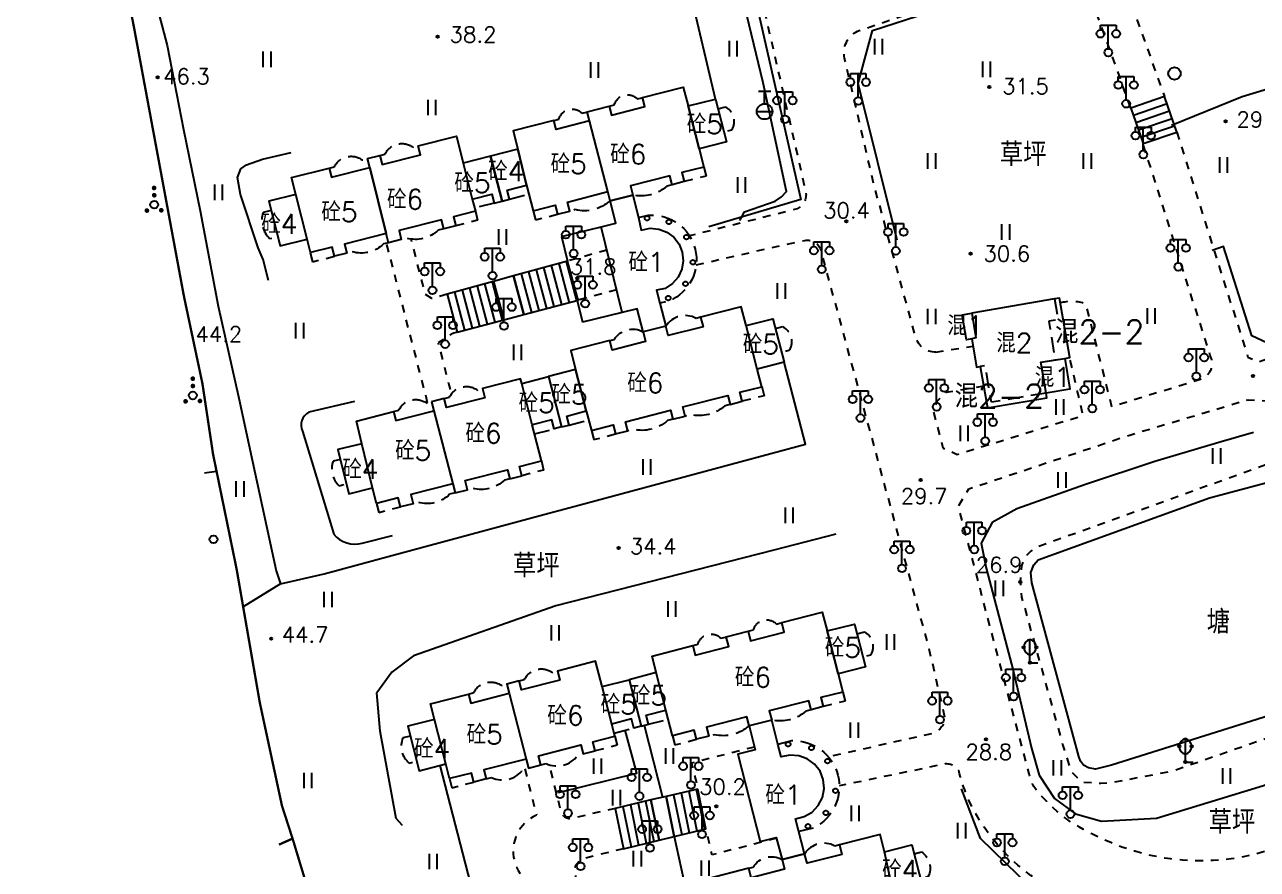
# Model space of a CAD drawing. Extents: x 115374 to 116875, y 149866 to 152432.
# Drawn here: x 115751.6 to 115910, y 150516.4 to 150625 of the extents above; entities that cross this region are included whole.
import ezdxf
from ezdxf.enums import TextEntityAlignment as Align

# ---------------------------------------------------------------- set-up
doc = ezdxf.new("R2010")
doc.units = 0
doc.header["$MEASUREMENT"] = 0
doc.header["$PDMODE"] = 32
doc.header["$PDSIZE"] = 0.3
doc.linetypes.add('X5', pattern=[3, 2, -1])
doc.linetypes.add('X6', pattern=[2, 1, -1])
doc.layers.get('0').update_dxf_attribs({"linetype": 'CONTINUOUS'})
for name, color, linetype in [('BOUND', 7, 'CONTINUOUS'), ('DLDW', 14, 'CONTINUOUS'), ('DLSS', 5, 'CONTINUOUS'), ('DMTZ', 5, 'CONTINUOUS'), ('GCD', 1, 'CONTINUOUS'), ('GXYZ', 2, 'CONTINUOUS'), ('JMD', 6, 'CONTINUOUS'), ('SXSS', 5, 'CONTINUOUS'), ('YZH', 2, 'CONTINUOUS'), ('ZBTZ', 5, 'CONTINUOUS')]:
    doc.layers.add(name, color=color, linetype=linetype)
doc.styles.add('HZ', font='rs.shx', dxfattribs={"bigfont": 'hztxt.shx'})
doc.linetypes.add('X18', pattern='A,9.4,[169,symbolx.shx,S=1,R=-90,X=0,Y=-0.15],0.6', length=10)
doc.linetypes.add('X19', pattern='A,4.5,[145,symbolx.shx,S=1,R=0,X=0,Y=1],4.5,-0.5,[146,symbolx.shx,S=1,R=0,X=0,Y=0],-0.5', length=10)
doc.linetypes.add('X33', pattern='A,2,[150,symbolx.shx,S=1,R=0,X=0,Y=1],1e-11', length=2)
doc.linetypes.add('X34', pattern='A,2,[150,symbolx.shx,S=1,R=0,X=0,Y=0],1e-11', length=2)
doc.linetypes.add('X35', pattern='A,2,[4,symbolt.shx,S=1,R=0,X=0,Y=0],2,[28,symbolt.shx,S=1,R=0,X=0,Y=0],1e-11', length=4)
doc.linetypes.add('X36', pattern='A,2,[4,symbolt.shx,S=1,R=180,X=0,Y=0],2,[28,symbolt.shx,S=1,R=180,X=0,Y=0],1e-11', length=4)
doc.linetypes.add('X39', pattern='A,2,[150,symbolx.shx,S=1,R=0,X=0,Y=1],2,[151,symbolx.shx,S=1,R=0,X=0,Y=3],1e-11', length=4)
doc.linetypes.add('X4', pattern='A,0,-1e-09,[149,symbolx.shx,S=0.15,R=0,X=0,Y=0],-1.6', length=1.6)
doc.linetypes.add('X49', pattern='A,0,[5,symbolt.shx,S=1,R=0,X=0,Y=0],-10', length=10)
doc.linetypes.add('X68', pattern='A,1,[150,symbolx.shx,S=1,R=0,X=0,Y=0],2,[153,symbolx.shx,S=1,R=0,X=0,Y=-0.8],2,[145,symbolx.shx,S=1,R=0,X=0,Y=1],0,[150,symbolx.shx,S=1,R=0,X=0,Y=0],2,[153,symbolx.shx,S=1,R=0,X=0,Y=-0.8],2,[150,symbolx.shx,S=1,R=0,X=0,Y=0],0.5,-0.5,[146,symbolx.shx,S=1,R=0,X=0,Y=0],-0.5,0.5,[153,symbolx.shx,S=1,R=0,X=0,Y=-0.8],1', length=12)

# ---------------------------------------------------------------- blocks, each defined once
blk = doc.blocks.new('GC143')
for q in [(-0.02, 3), (-0.02, 1.4), (0.73, 0), (0.98, 0)]:
    blk.add_line((-0.02, 0), q)
for centre, start, end in [((0.2, 2), 102.6815, 257.3194), ((-0.25, 2), 282.6804, 77.3204)]:
    blk.add_arc(centre, 1.03, start, end)
for p in [(-0.82, 2), (0.78, 2), (-0.02, 0)]:
    blk.add_point(p)
blk = doc.blocks.new('GC121')
for p, q in [((-0.5, -0.64), (-0.5, 1.36)), ((-0.5, -0.64), (-0.5, 0.86)), ((0.5, -0.64), (0.5, 1.36))]:
    blk.add_line(p, q)
blk = doc.blocks.new('GC097')
for p, q in [((-1, 2.92), (-1, 3.52)), ((-1, 3.52), (1, 3.52)), ((0, 0.52), (0, 3.52)), ((1, 3.52), (1, 2.92))]:
    blk.add_line(p, q)
for centre in [(-1, 2.42), (1, 2.42), (0.01, 0)]:
    blk.add_circle(centre, 0.5)
blk = doc.blocks.new('GC159')
blk.add_circle((0.73, 0.68), 0.5)
blk = doc.blocks.new('GC160')
for points, const_width in [([(-0.18, 1.68, 1), (0.12, 1.68, 1)], 0.3), ([(-0.15, 1.64, 1), (0.1, 1.64, 1)], 0.25), ([(-0.17, 0.74, 1), (0.13, 0.74, 1)], 0.3), ([(-0.15, 0.77, 1), (0.1, 0.77, 1)], 0.25), ([(-1.11, -1.23, 1), (-0.81, -1.23, 1)], 0.3), ([(-1.08, -1.22, 1), (-0.83, -1.22, 1)], 0.25), ([(0.74, -1.19, 1), (1.04, -1.19, 1)], 0.3), ([(0.73, -1.16, 1), (0.98, -1.16, 1)], 0.25)]:
    blk.add_lwpolyline(points, format="xyb", close=True, dxfattribs=dict(const_width=const_width))
blk.add_circle((-0.02, -0.48), 0.5)
blk = doc.blocks.new('GC122')
blk.add_circle((0, 0), 0.8)
blk = doc.blocks.new('GC133')
for p, q in [((-0.81, 2.59), (0.79, 2.59)), ((-0.01, 0.99), (-0.01, 2.59)), ((-1.01, -0.01), (0.99, -0.01))]:
    blk.add_line(p, q)
blk.add_circle((-0.01, -0.01), 1)

msp = doc.modelspace()

# ---------------------------------------------------------------- linework, layer by layer
at = {"layer": 'BOUND', "linetype": 'Continuous', "flags": 128}
msp.add_lwpolyline([(115899.64, 150611.15), (115898.08, 150615.71), (115893.75, 150614.24), (115895.31, 150609.68)], close=True, dxfattribs=at)
for points, elevation in [([(115821.36, 150594.57), (115814.42, 150592.66), (115815.74, 150587.69), (115822.7, 150589.53)], 33.09), ([(115811.84, 150591.95), (115805.86, 150590.3), (115807.15, 150585.42), (115813.15, 150587)], 31.88), ([(115838.1, 150526.7), (115834.01, 150525.74), (115835.05, 150520.58), (115839.14, 150521.56)], 29.61), ([(115832.06, 150525.29), (115827.49, 150524.21), (115828.55, 150519.01), (115833.11, 150520.11)], 29.61)]:
    msp.add_lwpolyline(points, close=True, dxfattribs=dict(at, elevation=elevation))
at = {"layer": 'DLSS', "linetype": 'X6', "flags": 128}
for points, elevation in [([(115821.99, 150659.91), (115835.57, 150662.98), (115837.28, 150663.31, -0.38452), (115838.38, 150662.76), (115838.54, 150662.13), (115851.98, 150603.42, -0.314335), (115850.86, 150601.27), (115837.02, 150597.81)], 33.5), ([(115868.68, 150582.87, -0.348828), (115866.07, 150584.83), (115860.69, 150604.54), (115856.96, 150620.65, -0.348961), (115858.62, 150624.14), (115886.76, 150633.63)], 29.91), ([(115837.88, 150594.08), (115850.17, 150596.89), (115851.86, 150597.22, -0.388287), (115853.86, 150596.03), (115867.84, 150544.53), (115869.83, 150535.86, -0.33916), (115868.12, 150533.81), (115854.87, 150530.83)], 31.48), ([(115909.57, 150506.31, 0.101918), (115910.31, 150508.88, 0.582832), (115908.15, 150510.33, -0.112885), (115887.63, 150512.09, -0.173062), (115874.3, 150522.69, -0.079845), (115871.63, 150529.06, 0.330933), (115869.5, 150529.84), (115856.27, 150527.1)], 27.55), ([(115815.86, 150529.28), (115817.35, 150523.34, 0.830205), (115819.73, 150513.62), (115820.82, 150509.12)], 33.4), ([(115827.49, 150524.21), (115822.16, 150522.97, -0.47999), (115820.51, 150523.85), (115819.01, 150529.82)], 29.67), ([(115828.55, 150519.01), (115825.24, 150518.22), (115823.08, 150517.67), (115822.32, 150516.76, 0.098104), (115823.7, 150510.28)], 29.61)]:
    msp.add_lwpolyline(points, format="xyb", dxfattribs=dict(at, elevation=elevation))
for points in [[(115940.76, 150650.2), (115902.87, 150638.81), (115897.58, 150637.28), (115891.09, 150635.09), (115898.08, 150615.71)], [(115899.64, 150611.15), (115908.78, 150582.23), (115910.14, 150581.59), (115916.47, 150583.96)], [(115874.83, 150578.47), (115870.02, 150577.67), (115868.82, 150576.51), (115868.36, 150575.29), (115869.58, 150570.55), (115871.44, 150569.72), (115887.6, 150574.72), (115887.28, 150576.12), (115885.89, 150582.17)]]:
    msp.add_lwpolyline(points, dxfattribs=at)
for points, elevation in [([(115893.75, 150614.24), (115886.76, 150633.63)], 30.96), ([(115803.37, 150576.35), (115803.37, 150576.35), (115798.09, 150596.87), (115798.09, 150596.87)], 39.11), ([(115805.86, 150590.3), (115803.93, 150589.76), (115803.09, 150590.25), (115801.25, 150597.39)], 31.88), ([(115826.42, 150595.97), (115821.36, 150594.57)], 31.88), ([(115827.68, 150590.85), (115822.7, 150589.53)], 32.06), ([(115807.15, 150585.42), (115806.62, 150585.27), (115804.73, 150584.05), (115806.07, 150578.81), (115806.42, 150577.47)], 32.06), ([(115868.68, 150582.87), (115873.47, 150583.63)], 29.91), ([(115911.1, 150568.36), (115881.86, 150557.85), (115880.87, 150557.29), (115880.1, 150556.48), (115879.7, 150555.39), (115879.54, 150553.33), (115879.7, 150551.38), (115884.97, 150532.42), (115886.08, 150528.93), (115887.47, 150527.58), (115889.88, 150527.46), (115891.19, 150527.51), (115898.95, 150528.99), (115929.33, 150539.55), (115931.83, 150540.48), (115933.69, 150542.04), (115935.35, 150543.83)], 28.62), ([(115845.37, 150532.1), (115837.26, 150530.02), (115838.1, 150526.7)], 29.67), ([(115848.21, 150520.36), (115839.92, 150518.23), (115839.14, 150521.56)], 29.61)]:
    msp.add_lwpolyline(points, dxfattribs=dict(at, elevation=elevation))
for points in [[(115884.67, 150589.22, -0.150676), (115887.92, 150589.11), (115891.27, 150575.88), (115902.7, 150579.39, 0.475663), (115903.94, 150582.45), (115895.31, 150609.68)], [(115937.51, 150546.71), (115937.97, 150546.58), (115935.72, 150536.61, -0.167907), (115914.26, 150519.85, -0.218305), (115889.8, 150520.43, -0.113614), (115882.11, 150525.95, -0.142985), (115880.68, 150528.66), (115871.57, 150563.03), (115872.92, 150565.29), (115893.73, 150572.25), (115908.81, 150576.75), (115912.26, 150576.57, -0.172389), (115916.66, 150573.6), (115932.53, 150556.51)]]:
    msp.add_lwpolyline(points, format="xyb", dxfattribs=at)
at = {"layer": 'DMTZ', "linetype": 'X36', "flags": 128}
for points in [[(115843.51, 150599.8), (115844.09, 150600.89), (115848.05, 150602.25), (115848.86, 150602.82), (115849.48, 150603.53), (115846.51, 150617.47), (115843.19, 150631.21), (115838.2, 150653.21), (115836.23, 150660.53), (115834.68, 150660.61), (115828.69, 150659.55), (115827.47, 150660.58)], [(115782.92, 150592.07), (115782.24, 150594.76), (115781.57, 150596.28), (115779.3, 150603.11), (115778.92, 150605.33), (115779.38, 150606.43), (115780.08, 150606.96), (115782.16, 150607.66), (115785.83, 150608.53)]]:
    msp.add_lwpolyline(points, dxfattribs=at)
at = {"layer": 'DMTZ', "linetype": 'X33', "elevation": 30, "flags": 128}
msp.add_lwpolyline([(115949.58, 150596.16), (115941.28, 150619.58), (115939.33, 150621.08), (115934.48, 150622.74), (115931.83, 150622.87), (115908.06, 150615.7), (115898.98, 150611.99)], dxfattribs=at)
at = {"layer": 'DMTZ', "linetype": 'X36', "flags": 128}
for points, elevation in [([(115820.59, 150597.73), (115825.68, 150598.98)], 34.56), ([(115828.39, 150587.95), (115823.29, 150586.7)], 35.58), ([(115820.18, 150526.24), (115830.26, 150528.73), (115828.77, 150534.26)], 32.97)]:
    msp.add_lwpolyline(points, dxfattribs=dict(at, elevation=elevation))
at = {"layer": 'DMTZ', "linetype": 'X35', "flags": 128}
for points, elevation in [([(115820.59, 150597.73), (115821.36, 150594.57)], 33.09), ([(115822.6, 150589.51), (115823.29, 150586.7)], 32.75), ([(115831.21, 150534.89), (115833.54, 150525.64)], 30.77), ([(115835.05, 150520.58), (115836.84, 150512.36)], 30.73)]:
    msp.add_lwpolyline(points, dxfattribs=dict(at, elevation=elevation))
at = {"layer": 'DMTZ', "linetype": 'X35', "elevation": 40.97, "flags": 128}
msp.add_lwpolyline([(115793.99, 150576.53), (115788.09, 150575.13, 0.399042), (115787.27, 150572.69), (115791.32, 150559.48, 0.312081), (115794.97, 150558.32), (115798.87, 150559.31)], format="xyb", dxfattribs=at)
at = {"layer": 'DMTZ', "linetype": 'X39', "flags": 128}
for points in [[(115909.5, 150572.53), (115905.05, 150571.24), (115896.83, 150568.8), (115887.93, 150565.83), (115879.08, 150562.71), (115875.91, 150560.97), (115874.51, 150558.32), (115875.13, 150555.09), (115878.62, 150541.92), (115880.99, 150531.93), (115881.95, 150528.5), (115883.93, 150525.49), (115886.63, 150523.51), (115889.96, 150522.56), (115897.02, 150522.95), (115910.81, 150527.16), (115923.17, 150531.69), (115929.89, 150534.8), (115934.9, 150539.11)], [(115855.82, 150559.45), (115847.85, 150557.42), (115819.85, 150550.23), (115801.55, 150543.82), (115798.78, 150541.73), (115796.83, 150539.07)]]:
    msp.add_lwpolyline(points, dxfattribs=at)
at = {"layer": 'DMTZ', "linetype": 'X34', "elevation": 38, "flags": 128}
msp.add_lwpolyline([(115800.15, 150522.01), (115799.33, 150522.93), (115797.28, 150534.13), (115796.83, 150539.07)], dxfattribs=at)
at = {"layer": 'GCD'}
for p in [(115804.64, 150623.42, 38.18), (115768.68, 150618.17, 46.27), (115875.54, 150616.95, 31.51), (115905.92, 150612.53, 29.29), (115873.14, 150595.51, 30.62), (115822.6, 150592.35, 31.76), (115866.75, 150566.44, 29.67), (115827.9, 150557.67, 34.43), (115783.26, 150546.01, 44.68), (115840.46, 150524.46, 30.17)]:
    msp.add_point(p, dxfattribs=at)
at = {"layer": 'GCD', "linetype": 'Continuous'}
for p in [(115857.18, 150599.69, 30.42), (115909.46, 150579.79, 29.14), (115879.54, 150553.33, 26.92), (115875.13, 150533.09, 28.8)]:
    msp.add_point(p, dxfattribs=at)
at = {"layer": 'JMD', "linetype": 'Continuous', "flags": 128}
for points in [[(115826.81, 150602.33), (115826.51, 150603.49), (115824.18, 150612.59), (115823.89, 150613.75), (115826.69, 150614.47), (115826.99, 150613.31), (115831.3, 150614.42), (115831, 150615.59), (115836.23, 150616.93), (115836.85, 150614.51), (115838.27, 150608.99), (115838.86, 150606.66), (115836.05, 150605.94), (115836.35, 150604.78), (115834.8, 150604.38), (115834.5, 150605.54), (115829.42, 150604.24), (115829.72, 150603.06)], [(115836.85, 150614.51), (115840.35, 150615.4), (115841.77, 150609.88), (115838.27, 150608.99)], [(115816.09, 150604.34), (115816.95, 150601.03), (115819.76, 150601.75), (115820.06, 150600.59), (115821.66, 150601), (115821.36, 150602.16), (115826.51, 150603.49), (115824.18, 150612.59), (115819.88, 150611.47), (115819.58, 150612.64), (115814.35, 150611.29), (115814.95, 150608.96)], [(115798.35, 150596.93), (115798.05, 150598.1), (115795.93, 150606.58), (115795.63, 150607.74), (115797.23, 150608.14), (115797.52, 150606.98), (115802.45, 150608.22), (115802.16, 150609.38), (115807.06, 150610.61), (115807.94, 150607.16), (115809.1, 150602.54), (115809.5, 150600.97), (115806.69, 150600.26), (115806.98, 150599.1), (115805.43, 150598.71), (115805.14, 150599.87), (115799.69, 150598.51), (115799.98, 150597.34)], [(115809.1, 150602.54), (115811.63, 150603.18), (115811.92, 150602.02), (115812.95, 150602.28), (115811.46, 150608.07), (115807.94, 150607.16)], [(115816.09, 150604.34), (115814.95, 150608.96), (115811.46, 150608.07), (115812.95, 150602.28), (115813.89, 150602.53), (115813.59, 150603.69), (115816.09, 150604.34)], [(115795.93, 150606.58), (115798.05, 150598.1), (115792.69, 150596.75), (115792.98, 150595.59), (115791.38, 150595.18), (115791.09, 150596.35), (115788.31, 150595.65), (115787.87, 150597.4), (115786.43, 150603.13), (115785.89, 150605.3), (115790.71, 150606.51), (115791, 150605.34)], [(115786.43, 150603.13), (115782.98, 150602.26), (115784.43, 150596.53), (115787.87, 150597.4)], [(115829.72, 150603.06), (115830.45, 150600.17), (115830.83, 150598.52), (115831.96, 150598.78), (115833.07, 150598.68), (115834.11, 150598.28), (115835, 150597.62), (115835.68, 150596.74), (115836.1, 150595.71), (115836.22, 150594.6), (115836.03, 150593.51), (115835.56, 150592.5), (115834.83, 150591.67), (115833.89, 150591.06), (115832.79, 150590.82), (115833.21, 150589.17), (115833.98, 150586.2), (115831.08, 150585.45), (115830.31, 150588.43), (115828.39, 150587.95), (115825.68, 150598.98), (115827.54, 150599.44), (115826.81, 150602.33), (115829.72, 150603.06)], [(115846.32, 150578.42), (115845.74, 150580.68), (115844.3, 150586.27), (115843.68, 150588.69), (115838.45, 150587.35), (115838.76, 150586.13), (115834.3, 150584.98), (115833.98, 150586.2), (115831.08, 150585.45), (115831.39, 150584.23), (115827.1, 150583.12), (115826.79, 150584.34), (115821.77, 150583.05), (115822.39, 150580.63), (115823.76, 150575.3), (115824.41, 150572.79), (115827.22, 150573.51), (115827.52, 150572.35), (115829.11, 150572.76), (115828.81, 150573.92), (115834.58, 150575.4), (115834.88, 150574.24), (115836.48, 150574.65), (115836.18, 150575.82), (115841.96, 150577.3), (115842.26, 150576.14), (115843.81, 150576.54), (115843.51, 150577.7)], [(115873.29, 150587.87), (115873.82, 150584.68), (115873.32, 150584.59), (115873.9, 150580.91), (115874.39, 150581.01), (115875.31, 150575.71), (115882.95, 150576.98), (115882.85, 150577.6), (115882.19, 150581.56), (115884.01, 150581.86), (115885.26, 150582.06), (115885.89, 150582.17), (115884.57, 150589.81), (115883.94, 150589.7)], [(115845.74, 150580.68), (115844.3, 150586.27), (115847.73, 150587.15), (115849.2, 150581.56)], [(115872.06, 150587.66), (115873.29, 150587.87), (115873.82, 150584.68), (115873.32, 150584.59), (115872.61, 150584.46)], [(115822.39, 150580.63), (115818.91, 150579.73), (115820.58, 150573.25), (115821.54, 150573.49), (115821.24, 150574.65), (115823.76, 150575.3)], [(115885.26, 150582.06), (115885.91, 150578.11), (115882.85, 150577.6), (115882.19, 150581.56)], [(115803.88, 150576.48), (115804.17, 150575.32), (115806.59, 150565.93), (115806.89, 150564.77), (115808.49, 150565.18), (115808.19, 150566.34), (115813.63, 150567.74), (115813.93, 150566.58), (115815.47, 150566.98), (115815.18, 150568.14), (115817.99, 150568.87), (115816.79, 150573.51), (115815.46, 150578.85), (115815.32, 150579.43), (115810.42, 150578.17), (115810.72, 150577), (115805.8, 150575.73), (115805.5, 150576.9)], [(115815.46, 150578.85), (115818.91, 150579.73), (115820.58, 150573.25), (115819.61, 150573), (115819.31, 150574.16), (115816.79, 150573.51)], [(115806.59, 150565.93), (115801.2, 150564.54), (115801.5, 150563.38), (115799.9, 150562.97), (115799.6, 150564.13), (115796.8, 150563.41), (115796.3, 150565.42), (115794.92, 150571.08), (115794.21, 150573.99), (115798.99, 150575.22), (115799.29, 150574.06), (115804.17, 150575.32)], [(115794.92, 150571.08), (115791.83, 150570.33), (115793.24, 150564.66), (115796.3, 150565.42)], [(115856.73, 150539.17), (115853.91, 150538.45), (115854.21, 150537.29), (115852.67, 150536.88), (115852.37, 150538.04), (115847.28, 150536.74), (115847.59, 150535.57), (115844.68, 150534.83), (115844.38, 150535.99), (115839.22, 150534.67), (115839.52, 150533.5), (115837.93, 150533.09), (115837.62, 150534.26), (115834.82, 150533.53), (115833.97, 150536.83), (115832.76, 150541.66), (115832.21, 150543.79), (115837.44, 150545.14), (115837.75, 150543.92), (115842.06, 150545.04), (115841.75, 150546.25), (115844.56, 150546.98), (115844.87, 150545.76), (115849.18, 150546.87), (115848.87, 150548.09), (115854.09, 150549.42), (115854.72, 150547.02), (115856.13, 150541.49)], [(115856.13, 150541.49), (115854.72, 150547.02), (115858.21, 150547.91), (115859.63, 150542.39)], [(115816.02, 150530.55), (115816.32, 150529.39), (115817.92, 150529.8), (115817.62, 150530.97), (115823.07, 150532.37), (115823.37, 150531.21), (115824.92, 150531.61), (115824.62, 150532.77), (115827.43, 150533.49), (115827.03, 150535.05), (115825.79, 150539.87), (115824.96, 150543.12), (115820.06, 150541.86), (115820.35, 150540.7), (115815.44, 150539.43), (115815.14, 150540.59), (115813.54, 150540.18), (115813.84, 150539.01)], [(115832.76, 150541.66), (115829.28, 150540.75), (115830.82, 150534.78), (115831.75, 150535.02), (115831.45, 150536.19), (115833.97, 150536.83)], [(115825.79, 150539.87), (115829.28, 150540.75), (115830.82, 150534.78), (115829.85, 150534.54), (115829.55, 150535.7), (115827.03, 150535.05)], [(115816.02, 150530.55), (115810.61, 150529.16), (115810.91, 150528), (115809.31, 150527.59), (115809.01, 150528.75), (115806.2, 150528.03), (115805.72, 150529.92), (115804.24, 150535.65), (115803.73, 150537.65), (115808.63, 150538.91), (115808.93, 150537.75), (115813.84, 150539.01)], [(115804.24, 150535.65), (115800.84, 150534.77), (115802.29, 150529.04), (115805.72, 150529.92)], [(115851.82, 150518.37), (115850.66, 150522.87), (115851.78, 150523.16), (115852.78, 150523.74), (115853.58, 150524.59), (115854.11, 150525.62), (115854.33, 150526.75), (115854.22, 150527.91), (115853.8, 150528.98), (115853.09, 150529.9), (115852.16, 150530.59), (115851.07, 150530.98), (115849.92, 150531.06), (115848.79, 150530.82), (115848.37, 150532.47), (115847.59, 150535.57), (115844.68, 150534.83), (115845.46, 150531.73), (115843.24, 150531.16), (115846.11, 150519.95), (115848.18, 150520.48), (115848.92, 150517.62), (115851.82, 150518.37)], [(115867, 150514.01), (115863.3, 150513.06), (115862.09, 150518.64), (115865.58, 150519.53)]]:
    msp.add_lwpolyline(points, close=True, dxfattribs=at)
at = {"layer": 'JMD', "linetype": 'X5', "flags": 128}
for points in [[(115883.94, 150589.7), (115884.38, 150587.04), (115883.19, 150586.84), (115884.01, 150581.86)], [(115882.85, 150577.6), (115875.82, 150576.43), (115875.04, 150581.12), (115874.39, 150581.01)]]:
    msp.add_lwpolyline(points, dxfattribs=at)
at = {"layer": 'JMD', "linetype": 'Continuous', "flags": 128}
msp.add_lwpolyline([(115863.3, 150513.06), (115862.09, 150518.64), (115861.52, 150520.86), (115856.29, 150519.52), (115856.6, 150518.3), (115852.14, 150517.15), (115851.82, 150518.37), (115848.92, 150517.62), (115849.23, 150516.4), (115844.94, 150515.3), (115844.63, 150516.51), (115839.4, 150515.17)], dxfattribs=at)
at = {"layer": 'YZH', "linetype": 'Continuous'}
for p, q in [((115898.4, 150614.76), (115894.07, 150613.29)), ((115898.4, 150614.76), (115894.07, 150613.29)), ((115898.73, 150613.82), (115894.4, 150612.35)), ((115898.73, 150613.82), (115894.4, 150612.35)), ((115899.05, 150612.87), (115894.72, 150611.4)), ((115899.05, 150612.87), (115894.72, 150611.4)), ((115899.37, 150611.93), (115895.04, 150610.46)), ((115899.37, 150611.93), (115895.04, 150610.46)), ((115817.31, 150593.46, 31.88), (115818.64, 150588.46, 31.88)), ((115817.31, 150593.46, 31.88), (115818.64, 150588.46, 31.88)), ((115818.28, 150593.72, 31.88), (115819.6, 150588.71, 31.88)), ((115818.28, 150593.72, 31.88), (115819.6, 150588.71, 31.88)), ((115819.24, 150593.99, 31.88), (115820.57, 150588.97, 31.88)), ((115819.24, 150593.99, 31.88), (115820.57, 150588.97, 31.88)), ((115820.21, 150594.26, 31.88), (115821.54, 150589.22, 31.88)), ((115820.21, 150594.26, 31.88), (115821.54, 150589.22, 31.88)), ((115821.17, 150594.52, 31.88), (115822.5, 150589.48, 31.88)), ((115821.17, 150594.52, 31.88), (115822.5, 150589.48, 31.88)), ((115811.65, 150591.89, 31.88), (115812.95, 150586.95, 31.88)), ((115811.65, 150591.89, 31.88), (115812.95, 150586.95, 31.88)), ((115815.39, 150592.93, 31.88), (115816.7, 150587.94, 31.88)), ((115815.39, 150592.93, 31.88), (115816.7, 150587.94, 31.88)), ((115816.35, 150593.19, 31.88), (115817.67, 150588.2, 31.88)), ((115816.35, 150593.19, 31.88), (115817.67, 150588.2, 31.88)), ((115806.83, 150590.56, 31.88), (115808.12, 150585.67, 31.88)), ((115806.83, 150590.56, 31.88), (115808.12, 150585.67, 31.88)), ((115807.79, 150590.83, 31.88), (115809.09, 150585.93, 31.88)), ((115807.79, 150590.83, 31.88), (115809.09, 150585.93, 31.88)), ((115808.75, 150591.1, 31.88), (115810.05, 150586.18, 31.88)), ((115808.75, 150591.1, 31.88), (115810.05, 150586.18, 31.88)), ((115809.72, 150591.36, 31.88), (115811.02, 150586.44, 31.88)), ((115809.72, 150591.36, 31.88), (115811.02, 150586.44, 31.88)), ((115810.68, 150591.63, 31.88), (115811.99, 150586.7, 31.88)), ((115810.68, 150591.63, 31.88), (115811.99, 150586.7, 31.88)), ((115831.39, 150525.13, 29.61), (115832.44, 150519.95, 29.61)), ((115831.39, 150525.13, 29.61), (115832.44, 150519.95, 29.61)), ((115834.98, 150525.97, 29.61), (115836.03, 150520.82, 29.61)), ((115834.98, 150525.97, 29.61), (115836.03, 150520.82, 29.61)), ((115835.96, 150526.2, 29.61), (115837, 150521.05, 29.61)), ((115835.96, 150526.2, 29.61), (115837, 150521.05, 29.61)), ((115836.93, 150526.43, 29.61), (115837.97, 150521.28, 29.61)), ((115836.93, 150526.43, 29.61), (115837.97, 150521.28, 29.61)), ((115837.9, 150526.66, 29.61), (115838.94, 150521.52, 29.61)), ((115837.9, 150526.66, 29.61), (115838.94, 150521.52, 29.61)), ((115828.46, 150524.44, 29.61), (115829.52, 150519.25, 29.61)), ((115828.46, 150524.44, 29.61), (115829.52, 150519.25, 29.61)), ((115829.44, 150524.67, 29.61), (115830.49, 150519.48, 29.61)), ((115829.44, 150524.67, 29.61), (115830.49, 150519.48, 29.61)), ((115830.41, 150524.9, 29.61), (115831.46, 150519.72, 29.61)), ((115830.41, 150524.9, 29.61), (115831.46, 150519.72, 29.61))]:
    msp.add_line(p, q, dxfattribs=at)
at = {"layer": 'YZH', "linetype": 'X19', "flags": 128}
for points in [[(115803.38, 150834.64), (115795.53, 150834.78), (115763.44, 150816.54), (115751.58, 150793.56), (115759.03, 150749.46), (115760.73, 150729.12), (115762.01, 150712.79), (115763.9, 150681.08), (115764.52, 150668.44), (115765.56, 150657.93), (115767.5, 150638.63), (115768.43, 150627.79), (115769.89, 150622.28), (115772.01, 150611.5), (115774.12, 150601.01), (115776.46, 150588.76), (115779.12, 150576.96), (115780.88, 150568.81), (115783.92, 150554.74), (115784.48, 150553.06), (115790.09, 150554.38), (115798.76, 150556.72), (115818.96, 150562.16), (115822.81, 150563.2), (115851.91, 150571.05), (115849.2, 150581.56)], [(115804.94, 150529.72), (115811.43, 150504.53)]]:
    msp.add_lwpolyline(points, dxfattribs=at)
at = {"layer": 'YZH', "linetype": 'X18', "const_width": 0.3}
for points, elevation in [([(115789.59, 150508.5), (115786.01, 150520.33), (115784.65, 150524.54), (115781.8, 150537.8), (115778.82, 150554.97), (115775.79, 150569.76), (115774.43, 150578.8), (115772.05, 150590.04), (115765.62, 150624.67), (115763.94, 150633.13), (115763.43, 150637.33), (115763.32, 150643.03), (115762.9, 150652.37), (115761.48, 150683.03), (115761.01, 150692.49), (115761.07, 150704.3)], 43.74), ([(115784.27, 150519.55), (115786.01, 150520.33)], 39.08)]:
    msp.add_lwpolyline(points, dxfattribs=dict(at, elevation=elevation))
at = {"layer": 'YZH', "linetype": 'X19', "elevation": 49.36, "flags": 128}
msp.add_lwpolyline([(115840.35, 150615.4), (115832.87, 150647.21)], dxfattribs=at)
at = {"layer": 'YZH', "linetype": 'X5', "flags": 128}
for points, elevation in [([(115826.69, 150614.47), (115827.37, 150614.65, -0.586284), (115830.33, 150615.41), (115831, 150615.59)], 31.86), ([(115819.58, 150612.64), (115820.25, 150612.81, -0.586284), (115823.21, 150613.57), (115823.89, 150613.75)], 31.86), ([(115840.67, 150614.15), (115841.64, 150614.4, -0.425736), (115842.41, 150611.38), (115841.45, 150611.13)], 31.86), ([(115797.23, 150608.14), (115797.91, 150608.32, -0.471272), (115801.48, 150609.21), (115802.16, 150609.38)], 31.44), ([(115790.71, 150606.51), (115791.39, 150606.68, -0.471494), (115794.95, 150607.57), (115795.63, 150607.74)], 31.44), ([(115834.8, 150604.38), (115834.11, 150604.2, -0.243167), (115829.72, 150603.06)], 31.86), ([(115826.81, 150602.33, -0.25335), (115822.34, 150601.18), (115821.66, 150601)], 31.86), ([(115783.28, 150601.07), (115782.22, 150600.8, 0.285917), (115783.06, 150597.46), (115784.13, 150597.72)], 31.44), ([(115830.45, 150600.17), (115831.72, 150600.46, -0.848379), (115834.43, 150589.43), (115833.21, 150589.17)], 35.58), ([(115805.43, 150598.71), (115804.74, 150598.54, -0.266287), (115800.66, 150597.51), (115799.98, 150597.34)], 31.44), ([(115798.35, 150596.93), (115797.7, 150596.77, -0.269078), (115793.66, 150595.76), (115792.98, 150595.59)], 31.44), ([(115838.45, 150587.35), (115837.87, 150587.2, 0.394035), (115833.98, 150586.2, 0.278169)], 31.01), ([(115826.79, 150584.34), (115827.37, 150584.49, -0.412966), (115831.08, 150585.45)], 47.96), ([(115848.06, 150585.89), (115848.99, 150586.14, -0.445987), (115849.8, 150583.06), (115848.87, 150582.82)], 47.96), ([(115805.5, 150576.9), (115806.18, 150577.07, -0.471272), (115809.74, 150577.99), (115810.42, 150578.17)], 47.96), ([(115798.99, 150575.22), (115799.67, 150575.4, -0.471272), (115803.23, 150576.31), (115803.88, 150576.48)], 47.96), ([(115842.26, 150576.14), (115841.57, 150575.96, -0.244218), (115837.16, 150574.83), (115836.48, 150574.65)], 47.96), ([(115834.88, 150574.24), (115834.2, 150574.07, -0.244218), (115829.79, 150572.93), (115829.11, 150572.76)], 47.96), ([(115792.15, 150569.06), (115791.22, 150568.83, 0.314171), (115792.01, 150565.69), (115792.93, 150565.92)], 47.96), ([(115813.93, 150566.58), (115813.24, 150566.4, -0.266287), (115809.17, 150565.36), (115808.49, 150565.18)], 47.96), ([(115806.89, 150564.77), (115806.2, 150564.59, -0.266287), (115802.13, 150563.54), (115801.5, 150563.38)], 47.96), ([(115844.56, 150546.98), (115845.24, 150547.15, -0.586284), (115848.19, 150547.91), (115848.87, 150548.09)], 29.61), ([(115837.44, 150545.14), (115838.12, 150545.32, -0.586284), (115841.07, 150546.08), (115841.75, 150546.25)], 29.61), ([(115858.53, 150546.66), (115859.5, 150546.91, -0.425736), (115860.28, 150543.89), (115859.31, 150543.64)], 44.8), ([(115815.14, 150540.59), (115815.82, 150540.77, -0.471272), (115819.38, 150541.68), (115820.06, 150541.86)], 29.61), ([(115808.63, 150538.91), (115809.31, 150539.09, -0.471272), (115812.86, 150540), (115813.54, 150540.18)], 29.61), ([(115852.67, 150536.88), (115851.98, 150536.71, -0.243167), (115847.59, 150535.57)], 44.8), ([(115844.68, 150534.83, -0.241633), (115840.2, 150533.68), (115839.52, 150533.5)], 44.8), ([(115801.16, 150533.51), (115800.19, 150533.26, 0.339122), (115801.01, 150530.04), (115801.98, 150530.29)], 30.23), ([(115848.37, 150532.47), (115850.16, 150532.93, -0.801664), (115853.03, 150521.72), (115851.09, 150521.23)], 34.43), ([(115817.92, 150529.8), (115818.59, 150529.98, 0.358514), (115822.65, 150531.02), (115823.37, 150531.21)], 29.61), ([(115810.91, 150528), (115811.59, 150528.17, 0.358514), (115815.64, 150529.22), (115816.32, 150529.39)], 29.61), ([(115856.29, 150519.52), (115855.71, 150519.37, 0.394035), (115851.82, 150518.37, 0.278169)], -66.91), ([(115844.63, 150516.51), (115845.21, 150516.66, -0.412966), (115848.92, 150517.62)], -66.91), ([(115865.88, 150518.38), (115866.83, 150518.63, -0.388592), (115867.67, 150515.41), (115866.7, 150515.16)], -54.41)]:
    msp.add_lwpolyline(points, format="xyb", dxfattribs=dict(at, elevation=elevation))
at = {"layer": 'YZH', "linetype": 'Continuous', "flags": 128}
msp.add_lwpolyline([(115899.64, 150611.15), (115898.08, 150615.71), (115893.75, 150614.24), (115895.31, 150609.68)], dxfattribs=at)
at = {"layer": 'YZH', "linetype": 'X5', "flags": 128}
for points, elevation in [([(115838.86, 150606.66), (115839.16, 150605.5), (115836.35, 150604.78)], 31.86), ([(115813.89, 150602.53), (115816.39, 150603.18)], 31.86), ([(115811.92, 150602.02), (115809.4, 150601.39)], 31.44), ([(115809.5, 150600.97), (115809.79, 150599.81), (115806.98, 150599.1)], 31.44), ([(115816.95, 150601.03), (115817.25, 150599.87), (115820.06, 150600.59)], 31.86), ([(115788.28, 150595.64), (115788.57, 150594.48), (115791.38, 150595.18)], 31.44), ([(115846.32, 150578.43), (115846.62, 150577.26), (115843.81, 150576.54)], 47.96), ([(115817.09, 150572.35), (115819.61, 150573)], 47.96), ([(115821.54, 150573.49), (115824.06, 150574.14)], 47.96), ([(115824.41, 150572.78), (115824.71, 150571.62), (115827.52, 150572.35)], 47.96), ([(115817.99, 150568.87), (115818.28, 150567.7), (115815.47, 150566.98)], 47.96), ([(115796.79, 150563.41), (115797.09, 150562.25), (115799.9, 150562.97)], 47.96), ([(115856.73, 150539.17), (115857.02, 150538.01), (115854.21, 150537.29)], 44.8), ([(115831.75, 150535.02), (115834.27, 150535.67)], 44.8), ([(115827.43, 150533.49), (115827.73, 150532.33), (115824.92, 150531.61)], 29.61), ([(115827.33, 150533.89), (115829.85, 150534.54)], 29.61), ([(115834.82, 150533.53), (115835.12, 150532.37), (115837.93, 150533.09)], 44.8), ([(115806.2, 150528.03), (115806.5, 150526.87), (115809.31, 150527.59)], 29.61)]:
    msp.add_lwpolyline(points, dxfattribs=dict(at, elevation=elevation))
at = {"layer": 'YZH', "linetype": 'Continuous', "flags": 128}
for points, elevation in [([(115821.36, 150594.57), (115814.42, 150592.66), (115815.74, 150587.69), (115822.7, 150589.53)], 33.09), ([(115811.84, 150591.95), (115805.86, 150590.3), (115807.15, 150585.42), (115813.15, 150587)], 31.88), ([(115813.15, 150587), (115815.74, 150587.69), (115814.42, 150592.66), (115811.84, 150591.95), (115813.15, 150587)], 33.09), ([(115838.1, 150526.7), (115834.01, 150525.74), (115835.05, 150520.58), (115839.14, 150521.56)], 29.61), ([(115832.06, 150525.29), (115827.49, 150524.21), (115828.55, 150519.01), (115833.11, 150520.11)], 29.61), ([(115833.11, 150520.11), (115835.05, 150520.58), (115834.01, 150525.74), (115832.06, 150525.29), (115833.11, 150520.11)], -1.12)]:
    msp.add_lwpolyline(points, dxfattribs=dict(at, elevation=elevation))
at = {"layer": 'YZH', "linetype": 'X68', "flags": 128}
msp.add_lwpolyline([(115931.61, 150545.38), (115931.74, 150543.71), (115930.94, 150542.22), (115891.26, 150529.75), (115889.22, 150529.25), (115888.28, 150529.43), (115887.65, 150529.75), (115887.27, 150530.27), (115887.04, 150530.88), (115881.01, 150553.2), (115880.91, 150554.52), (115881.28, 150555.5), (115881.82, 150556.16), (115903.84, 150564.15), (115911.09, 150566.05), (115917.94, 150564.5), (115925.61, 150557.21), (115931.61, 150545.38)], dxfattribs=at)
at = {"layer": 'YZH', "linetype": 'X5'}
for centre in [(115831.57, 150600.08), (115834.37, 150599.6), (115836.63, 150597.65), (115837.46, 150594.41), (115836.51, 150591.65), (115834.29, 150589.81), (115849.7, 150532.45), (115852.69, 150531.98), (115854.76, 150530.29), (115855.78, 150526.48), (115854.55, 150523.63), (115852.25, 150521.91)]:
    msp.add_circle(centre, 0.3, dxfattribs=at)
at = {"layer": 'ZBTZ', "linetype": 'X49', "flags": 128}
msp.add_lwpolyline([(115827.47, 150660.58), (115837.68, 150662.71), (115851.33, 150602.47), (115839.51, 150598.98)], dxfattribs=at)
for points, elevation in [([(115863.73, 150597.27), (115858.7, 150617.4), (115860.53, 150624.22), (115889.16, 150633.49), (115905.63, 150638.09)], 30.63), ([(115890.37, 150510.32), (115880.9, 150514.05), (115874.41, 150520.35), (115871.98, 150526.73)], 27.93)]:
    msp.add_lwpolyline(points, dxfattribs=dict(at, elevation=elevation))
at = {"layer": 'ZBTZ', "linetype": 'X4', "flags": 128}
for points, elevation in [([(115913.84, 150582.98), (115913.18, 150584.74), (115911.23, 150584.06), (115909.29, 150584.96), (115905.67, 150596.43), (115904.2, 150595.94)], 28.94), ([(115784.48, 150553.06), (115779.66, 150550.14)], 31.59)]:
    msp.add_lwpolyline(points, dxfattribs=dict(at, elevation=elevation))
at = {"layer": 'ZBTZ', "linetype": 'X4', "elevation": 41.13}
msp.add_lwpolyline([(115774.71, 150567.34), (115776.24, 150567.56)], dxfattribs=at)

# ---------------------------------------------------------------- block references
at = {"layer": 'DLDW', "linetype": 'Continuous'}
for p in [(115890.85, 150621.37, 31.68), (115858.7, 150615.14, 30.84), (115893.13, 150614.79, 31.22), (115849.28, 150612.79, 30.78), (115895.34, 150608.27, 29), (115822.13, 150595.55), (115863.54, 150595.88, 30.2), (115854.01, 150593.5, 30.26), (115899.83, 150593.82, 28.96), (115811.7, 150592.69), (115803.98, 150590.81), (115823.61, 150589.1), (115813.18, 150586.23), (115805.62, 150583.88), (115902.16, 150579.75, 29.21), (115868.78, 150575.83, 29.74), (115888.78, 150575.61, 29.35), (115858.99, 150574.38, 29.82), (115875.02, 150571.43, 32.22), (115873.61, 150557.49, 29.35), (115864.33, 150555.06, 29.38), (115878.67, 150538.59, 28.79), (115869.2, 150535.61, 28.88), (115837.2, 150527.21), (115830.58, 150525.78), (115821.39, 150523.59), (115885.97, 150523.47), (115838.63, 150520.88), (115831.93, 150519.11), (115877.54, 150517.4, 28.17), (115823.02, 150516.77)]:
    msp.add_blockref('GC097', p, dxfattribs=at)
at = {"layer": 'GXYZ', "linetype": 'Continuous'}
msp.add_blockref('GC133', (115846.68, 150613.8, 31.86), dxfattribs=at)
at = {"layer": 'ZBTZ', "linetype": 'Continuous'}
for name, p in [('GC121', (115842.65, 150621.52)), ('GC121', (115861.33, 150621.77)), ('GC121', (115782.74, 150620.15)), ('GC121', (115875.21, 150618.85)), ('GC121', (115824.84, 150618.77)), ('GC122', (115899.36, 150618.68)), ('GC121', (115803.93, 150613.95)), ('GC121', (115868.17, 150607.08)), ('GC121', (115888.17, 150607.08)), ('GC121', (115905.67, 150606.55)), ('GC121', (115776.5, 150603.03)), ('GC121', (115843.72, 150603.99)), ('GC160', (115768.25, 150602.29)), ('GC121', (115813.02, 150597.3)), ('GC121', (115877.67, 150597.94)), ('GC121', (115848.85, 150590.36)), ('GC121', (115896.37, 150587.16)), ('GC121', (115868.17, 150587.08)), ('GC121', (115786.94, 150585.25)), ('GC121', (115814.95, 150582.49)), ('GC160', (115773.22, 150577.77)), ('GC121', (115884.64, 150575.46)), ('GC121', (115872.35, 150572.06)), ('GC121', (115904.79, 150569.14)), ('GC121', (115831.55, 150567.74)), ('GC121', (115884.92, 150566.05)), ('GC121', (115779.27, 150564.92)), ('GC121', (115849.84, 150561.53)), ('GC159', (115775.12, 150558.11)), ('GC121', (115790.59, 150550.7)), ('GC121', (115876.86, 150552.13)), ('GC121', (115834.77, 150549.49)), ('GC121', (115819.79, 150546.41)), ('GC121', (115862.88, 150545.23)), ('GC143', (115880.8, 150542.93, 27.86)), ('GC121', (115858.23, 150533.9)), ('GC143', (115900.78, 150530.17, 27.44)), ('GC121', (115834.48, 150530.58)), ('GC121', (115825.23, 150529.28)), ('GC121', (115884.32, 150529.06)), ('GC121', (115787.99, 150527.44)), ('GC121', (115906.06, 150528)), ('GC121', (115827.67, 150525.24)), ('GC121', (115858.33, 150523.21)), ('GC121', (115872.03, 150520.98)), ('GC121', (115804.1, 150517.02)), ('GC121', (115830.34, 150517.39)), ('GC121', (115839.06, 150516.17))]:
    msp.add_blockref(name, p, dxfattribs=at)

# ---------------------------------------------------------------- texts
at = {"layer": 'GCD', "linetype": 'Continuous', "lineweight": -3, "style": 'HZ'}
for s, p in [('38.2', (115806.2, 150622.68, 38.18)), ('46.3', (115769.4, 150617.31, 46.27)), ('31.5', (115877.22, 150616.04, 31.51)), ('29.3', (115907.34, 150611.76, 29.29)), ('30.6', (115874.82, 150594.52, 30.62)), ('31.8', (115821.63, 150592.86, 31.76)), ('44.2', (115773.55, 150584.17, 44.17)), ('29.7', (115864.2, 150563.34, 29.67)), ('34.4', (115829.37, 150556.91, 34.43)), ('44.7', (115784.63, 150545.55, 44.68)), ('30.2', (115838.28, 150525.99, 30.17))]:
    msp.add_text(s, height=2, dxfattribs=at).set_placement(p)
at = {"layer": 'GCD', "linetype": 'Continuous', "style": 'HZ'}
for s, p in [('30.4', (115854.22, 150600.08, 30.42)), ('26.9', (115873.81, 150554.52, 26.92)), ('28.8', (115872.49, 150530.47, 28.8))]:
    msp.add_text(s, height=2, dxfattribs=at).set_placement(p)
at = {"layer": 'JMD', "linetype": 'Continuous', "style": 'HZ'}
for s, height, p in [('砼5', 2.5, (115839, 150612.3)), ('砼6', 2.5, (115829.16, 150608.43)), ('砼4', 2.5, (115813.47, 150606.24)), ('砼5', 2.5, (115821.5, 150607.18)), ('砼5', 2.5, (115809.13, 150604.74)), ('砼6', 2.5, (115800.47, 150602.64)), ('砼5', 2.5, (115792.04, 150601.01)), ('砼4', 2.5, (115784.32, 150599.46)), ('砼1', 2.5, (115831.51, 150594.57)), ('混1', 2.5, (115872.47, 150586.38)), ('混2-2', 3, (115889.75, 150585.59, -5.9)), ('砼5', 2.5, (115846.2, 150584)), ('混2', 2.5, (115878.77, 150584.15, -5.9)), ('混1', 2.5, (115883.72, 150579.74)), ('砼6', 2.5, (115831.36, 150579.02)), ('砼5', 2.5, (115817.39, 150576.45)), ('砼5', 2.5, (115821.6, 150577.54)), ('混2-2', 3, (115876.84, 150577.33, -5.9)), ('砼6', 2.5, (115810.56, 150572.56)), ('砼5', 2.5, (115801.52, 150570.33)), ('砼4', 2.5, (115794.73, 150567.94)), ('砼5', 2.5, (115856.74, 150545)), ('砼6', 2.5, (115845.18, 150541.19)), ('砼5', 2.5, (115831.82, 150538.85)), ('砼5', 2.5, (115827.93, 150537.7)), ('砼6', 2.5, (115821.08, 150536.29)), ('砼5', 2.5, (115810.71, 150533.85)), ('砼4', 2.5, (115803.95, 150532.01)), ('砼1', 2.5, (115849.1, 150526.07)), ('砼4', 2.5, (115864.11, 150516.43))]:
    msp.add_text(s, height=height, dxfattribs=at).set_placement(p, align=Align.MIDDLE)
at = {"layer": 'SXSS', "linetype": 'Continuous', "style": 'HZ'}
msp.add_text('塘', height=3, dxfattribs=at).set_placement((115905, 150548.36), align=Align.MIDDLE)
at = {"layer": 'ZBTZ', "linetype": 'Continuous', "style": 'HZ'}
for p in [(115879.9, 150608.43), (115817.34, 150555.56), (115906.74, 150522.62)]:
    msp.add_text('草坪', height=3, dxfattribs=at).set_placement(p, align=Align.MIDDLE)

doc.saveas('drawing.dxf')
